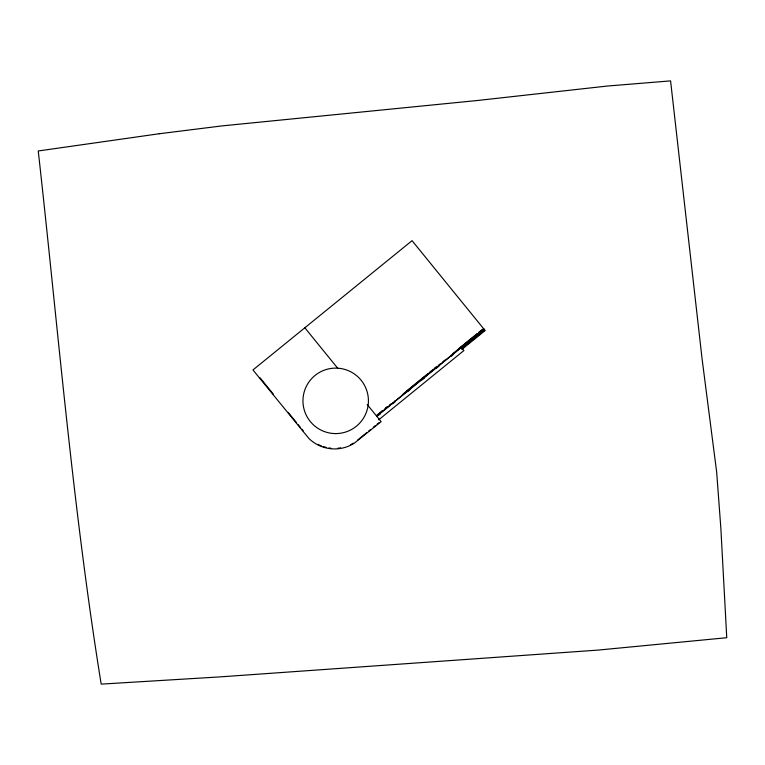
<?xml version="1.0" encoding="UTF-8"?>
<svg xmlns="http://www.w3.org/2000/svg" width="765" height="765" viewBox="0 0 765 765"><rect width="100%" height="100%" fill="white"/><g stroke="black" fill="none" stroke-linecap="round" stroke-linejoin="round"><path stroke-width="1.15" d="M377.202 414.946L379.048 413.444M380.894 411.943L382.749 410.442M385.522 408.185L387.367 406.684M406.779 390.915L428.037 373.636M429.882 372.134L432.655 369.878M434.51 368.376L436.356 366.875M458.541 348.85L477.025 333.817M478.871 332.316L481.644 330.069M376.476 415.72L382.94 410.47M384.785 408.969L387.549 406.712M389.404 405.211L391.25 403.71M402.323 394.711L436.49 366.942M438.335 365.441L440.181 363.939M442.954 361.692L444.8 360.191M453.11 353.43L477.121 333.923M478.966 332.421L483.585 328.673M376.629 416.131L483.843 328.998M376.82 416.16L483.939 329.103M392.741 403.7L395.046 401.826L394.501 401.156M409.791 389.834L407.487 391.709L406.951 391.049M438.957 366.139L436.652 368.013L436.117 367.343M461.668 348.878L484.752 330.117M462.012 349.309L485.106 330.547L412.058 240.659L252.957 369.954L308.859 438.422A36.701 36.701 0 0 0 354.386 443.126L381.123 421.658L367.238 404.58M378.694 419.803L463.906 350.542L461.209 347.224M357.676 439.999L366.913 432.493M368.759 430.991L370.604 429.49M373.377 427.233L375.223 425.732M377.069 424.231L378.924 422.729M453.004 353.621L453.54 354.281L451.235 356.155L450.595 355.371M423.839 377.327L424.374 377.986L422.07 379.861L421.429 379.077M379.822 412.89L380.463 413.674L378.159 415.548L377.614 414.888M304.843 327.793L337.92 368.501M260.1 377.853L273.507 394.358M288.405 412.689L296.6 422.768M298.092 424.604L300.32 427.358M301.812 429.184L303.303 431.02M353.258 443.165A36.137 36.137 0 0 1 350.695 444.58M340.559 447.879A36.137 36.137 0 0 1 337.661 448.242M330.853 448.185A36.137 36.137 0 0 1 328.931 447.936M326.062 447.362A36.137 36.137 0 0 1 323.26 446.559M321.424 445.899A36.137 36.137 0 0 1 317.877 444.293M159.139 133.76L38.25 150.973C58.14 328.826 72.627 507.338 101.19 684.12L219.708 676.91L598.029 650.097L726.75 637.714L720.869 528.395L716.671 472.158L702.069 358.804L670.58 80.88L607.372 86.043L478.039 100.435L221.907 125.909L159.139 133.76M316.547 427.415A32.742 32.742 0 0 0 368.261 404.159A32.742 32.742 0 0 0 322.256 370.996A32.742 32.742 0 0 0 316.547 427.415"/></g></svg>
